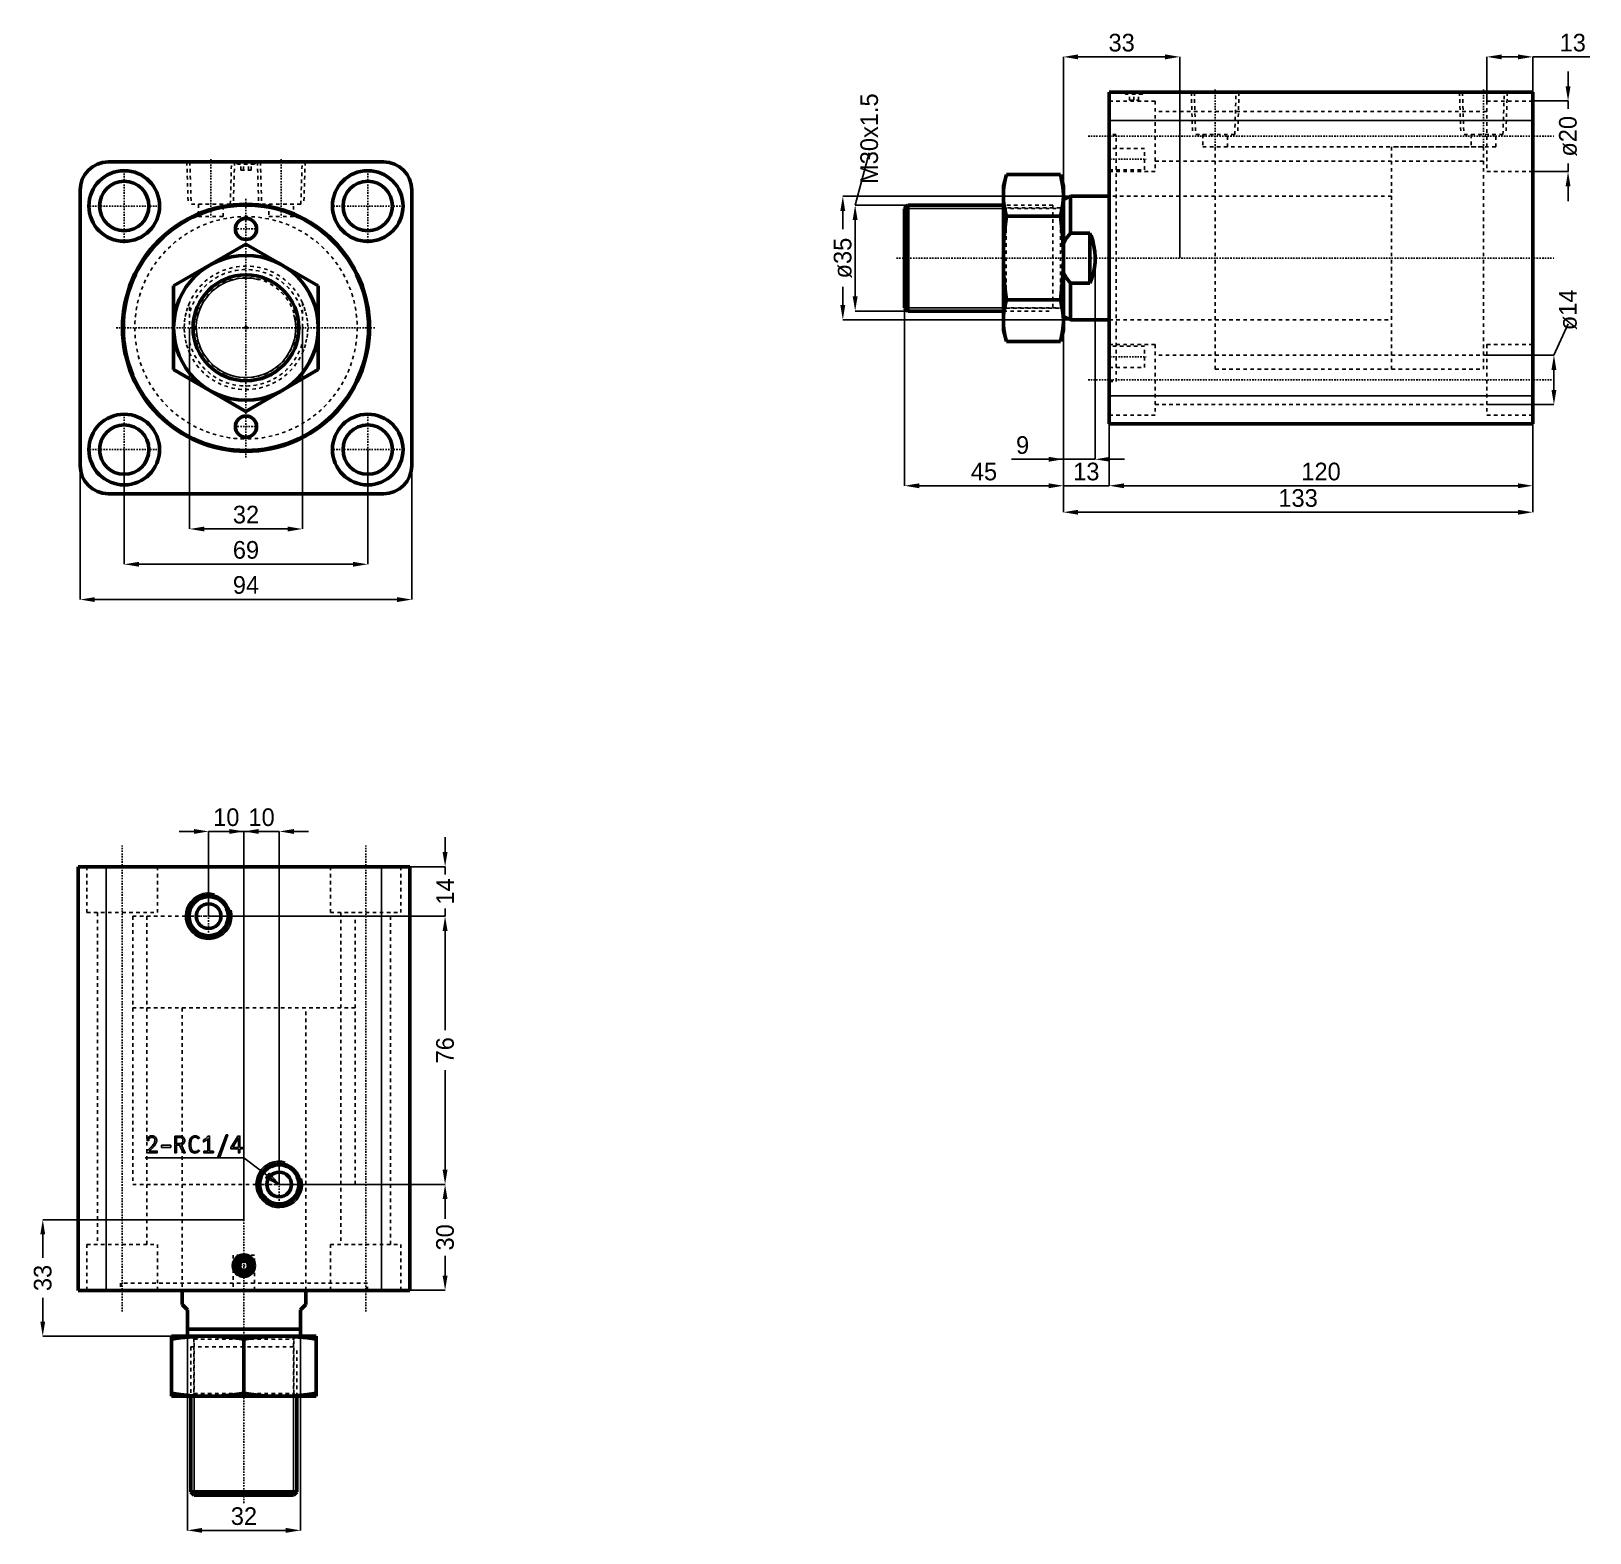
# Model space of a CAD drawing. Header units: millimetres. Extents: x -61 to 381, y -341 to 84.
import ezdxf

# ---------------------------------------------------------------- set-up
doc = ezdxf.new("R2010")
doc.units = ezdxf.units.MM
doc.linetypes.add('Center', pattern=[1.5, 0.45, -0.5, 0.05, -0.5])
doc.linetypes.add('Dashed', pattern=[2, 1, -1])
for name, color, linetype, lineweight in [('2d ConnectionPoints', 7, 'Continuous', 50), ('AM_0', 7, 'Continuous', 50), ('AM_4', 3, 'Continuous', 25), ('AM_5', 3, 'Continuous', 25), ('AM_7', 7, 'Center', 25), ('AM_9', 6, 'Dashed', 25)]:
    doc.layers.add(name, color=color, linetype=linetype, lineweight=lineweight)
doc.dimstyles.new('ISO-25', dxfattribs={"dimtxt": 2.5, "dimasz": 2.5, "dimexe": 1.25, "dimexo": 0.625, "dimtad": 1, "dimtxsty": 'Standard', "dimcen": 2.5, "dimadec": 0, "dimazin": 0, "dimtfac": 1, "dimtmove": 0, "dimatfit": 3, "dimfxl": 1, "dimarcsym": 0})

# ---------------------------------------------------------------- blocks, each defined once
blk = doc.blocks.new('1_CXHC_NUTM30X1_5_0_in_CXHC_A_EX_SD_63_50ST_0__CN_0')
at = {"layer": 'AM_0'}
for p, q in [((-20.5, 11.84), (0, 23.67)), ((0, 23.67), (20.5, 11.84)), ((-20.5, -11.84), (-20.5, 11.84)), ((20.5, 11.84), (20.5, -11.84)), ((0, -23.67), (-20.5, -11.84)), ((20.5, -11.84), (0, -23.67))]:
    blk.add_line(p, q, dxfattribs=at)
blk.add_circle((0, 0), 20.5, dxfattribs=at)
at = {"layer": 'AM_9'}
blk.add_circle((0, 0), 14.19, dxfattribs=at)
blk = doc.blocks.new('2_RODcxhc_a_sd_63_50_EX_0_in_CXHC_A_EX_SD_63_50ST_0__CN_0')
at = {"layer": 'AM_0'}
blk.add_circle((0, 0), 15, dxfattribs=at)
at = {"layer": 'AM_5'}
blk.add_arc((0, 0), 14.08, 75, 15, dxfattribs=at)
at = {"layer": 'AM_9'}
for p, q in [((-16, -7.09), (-16, 7.09)), ((16, 7.09), (16, -7.09))]:
    blk.add_line(p, q, dxfattribs=at)
for points in [[(-16, 7.09), (-16.56, 5.67), (-16.99, 4.2), (-17.29, 2.71), (-17.46, 1.19), (-17.5, -0.34), (-17.4, -1.86), (-17.17, -3.37), (-16.81, -4.85), (-16.33, -6.3), (-16, -7.09)], [(16, -7.09), (16.56, -5.67), (16.99, -4.2), (17.29, -2.71), (17.46, -1.19), (17.5, 0.34), (17.4, 1.86), (17.17, 3.37), (16.81, 4.85), (16.33, 6.3), (16, 7.09)]]:
    blk.add_lwpolyline(points, dxfattribs=at)
for radius, start, end in [(17.5, 23.8955, 156.1045), (16.5, 14.1411, 165.8589), (16.5, 194.1411, 345.8589), (17.5, 203.8955, 336.1045)]:
    blk.add_arc((0, 0), radius, start, end, dxfattribs=at)
blk = doc.blocks.new('3_bodycxhc_a_sd_63_50_0_in_CXHC_A_EX_SD_63_50ST_0__CN_0')
at = {"layer": 'AM_0'}
for p, q in [((39, 47), (-39, 47)), ((-47, 39), (-47, -39)), ((47, -39), (47, 39)), ((-39, -47), (39, -47))]:
    blk.add_line(p, q, dxfattribs=at)
for centre, radius in [((-34.5, 34.5), 10), ((34.5, 34.5), 10), ((-34.5, 34.5), 7), ((34.5, 34.5), 7), ((0, 0), 35), ((0, 0), 34.75), ((0, 28), 3), ((-34.5, -34.5), 10), ((0, -28), 3), ((34.5, -34.5), 10), ((-34.5, -34.5), 7), ((34.5, -34.5), 7)]:
    blk.add_circle(centre, radius, dxfattribs=at)
for centre, start, end in [((-39, 39), 90, 180), ((39, 39), 0, 90), ((-39, -39), 180, 270), ((39, -39), 270, 360)]:
    blk.add_arc(centre, 8, start, end, dxfattribs=at)
at = {"layer": 'AM_5', "linetype": 'Dashed'}
for p, q in [((-16.77, 47), (-16.39, 35)), ((-3.23, 47), (-3.61, 35)), ((3.23, 47), (3.61, 35)), ((16.77, 47), (16.39, 35))]:
    blk.add_line(p, q, dxfattribs=at)
at = {"layer": 'AM_7'}
for p, q in [((-34.5, 24), (-34.5, 45)), ((-10, 47.77), (-10, 30.73)), ((0, 47.03), (0, 46.37)), ((10, 47.77), (10, 30.73)), ((34.5, 24), (34.5, 45)), ((0, -36.75), (0, 36.75)), ((-45, 34.5), (-24, 34.5)), ((24, 34.5), (45, 34.5)), ((-3.15, 28), (3.15, 28)), ((-36.75, 0), (36.75, 0)), ((-34.5, -45), (-34.5, -24)), ((34.5, -45), (34.5, -24)), ((-3.15, -28), (3.15, -28)), ((-45, -34.5), (-24, -34.5)), ((24, -34.5), (45, -34.5))]:
    blk.add_line(p, q, dxfattribs=at)
at = {"layer": 'AM_9'}
for p, q in [((-15.91, 47), (-15.54, 35)), ((-4.46, 35), (-4.09, 47)), ((-3, 47), (-2.4, 46.4)), ((-2.1, 46.7), (-2.4, 46.4)), ((2.4, 46.4), (-2.4, 46.4)), ((2.1, 46.7), (-2.1, 46.7)), ((-1.44, 44.7), (-1.44, 46.7)), ((-1.44, 44.7), (1.44, 44.7)), ((-0.72, 44.7), (-0.72, 46.7)), ((0.72, 44.7), (0.72, 46.7)), ((1.44, 44.7), (1.44, 46.7)), ((2.4, 46.4), (2.1, 46.7)), ((2.4, 46.4), (3, 47)), ((4.09, 47), (4.46, 35)), ((15.54, 35), (15.91, 47)), ((-4.46, 35), (-15.54, 35)), ((-13.5, 35), (-13.5, 31.5)), ((-6.5, 31.5), (-13.5, 31.5)), ((-6.5, 31.5), (-6.5, 35)), ((15.54, 35), (4.46, 35)), ((6.5, 35), (6.5, 31.5)), ((13.5, 31.5), (6.5, 31.5)), ((13.5, 31.5), (13.5, 35))]:
    blk.add_line(p, q, dxfattribs=at)
blk.add_circle((0, 0), 31.5, dxfattribs=at)
blk = doc.blocks.new('*D4')
at = {"layer": 'AM_5', "color": 0, "lineweight": -2}
for p, q in [((-34.5, -34.5), (-34.5, -67)), ((34.5, -34.5), (34.5, -67)), ((-30.33, -67), (30.33, -67))]:
    blk.add_line(p, q, dxfattribs=at)
at = {"layer": 'AM_5', "color": 0}
for points in [[(-30.33, -66.31), (-30.33, -67.69), (-34.5, -67)], [(30.33, -67.69), (30.33, -66.31), (34.5, -67)]]:
    blk.add_solid(points, dxfattribs=at)
at = {"layer": 'Defpoints', "color": 0}
for p in [(-34.5, -34.5), (34.5, -34.5), (34.5, -67)]:
    blk.add_point(p, dxfattribs=at)
at = {"layer": 'AM_5', "color": 0, "insert": (0, -62.95), "char_height": 5, "attachment_point": 5}
blk.add_mtext('69', dxfattribs=at)
blk = doc.blocks.new('*D5')
at = {"layer": 'AM_5', "color": 0, "lineweight": -2}
for p, q in [((-47, -39), (-47, -77)), ((47, -39), (47, -77)), ((-42.83, -77), (42.83, -77))]:
    blk.add_line(p, q, dxfattribs=at)
at = {"layer": 'AM_5', "color": 0}
for points in [[(-42.83, -76.31), (-42.83, -77.69), (-47, -77)], [(42.83, -77.69), (42.83, -76.31), (47, -77)]]:
    blk.add_solid(points, dxfattribs=at)
at = {"layer": 'Defpoints', "color": 0}
for p in [(-47, -39), (47, -39), (47, -77)]:
    blk.add_point(p, dxfattribs=at)
at = {"layer": 'AM_5', "color": 0, "insert": (0, -72.89), "char_height": 5, "attachment_point": 5}
blk.add_mtext('94', dxfattribs=at)
blk = doc.blocks.new('*D6')
at = {"layer": 'AM_5', "color": 0, "lineweight": -2}
for p, q in [((-16, 0), (-16, -57)), ((16, 0), (16, -57)), ((-11.83, -57), (11.83, -57))]:
    blk.add_line(p, q, dxfattribs=at)
at = {"layer": 'AM_5', "color": 0}
for points in [[(-11.83, -56.31), (-11.83, -57.69), (-16, -57)], [(11.83, -57.69), (11.83, -56.31), (16, -57)]]:
    blk.add_solid(points, dxfattribs=at)
at = {"layer": 'Defpoints', "color": 0}
for p in [(-16, 0), (16, 0), (16, -57)]:
    blk.add_point(p, dxfattribs=at)
at = {"layer": 'AM_5', "color": 0, "insert": (0, -52.95), "char_height": 5, "attachment_point": 5}
blk.add_mtext('32', dxfattribs=at)
blk = doc.blocks.new('1_CXHC_NUTM30X1_5_0_in_CXHC_A_EX_SD_63_50ST_0__CN_2')
at = {"layer": 'AM_0'}
for p, q in [((-29.15, 23.67), (-30, 20.5)), ((-29.15, 23.67), (-13.85, 23.67)), ((-13, 20.5), (-13.85, 23.67)), ((-30, 20.5), (-30, -20.5)), ((-13, 20.5), (-13, -20.5)), ((-29.15, 11.84), (-13.85, 11.84)), ((-29.15, -11.84), (-13.85, -11.84)), ((-30, -20.5), (-29.15, -23.67)), ((-13.85, -23.67), (-13, -20.5)), ((-29.15, -23.67), (-13.85, -23.67))]:
    blk.add_line(p, q, dxfattribs=at)
for points in [[(-29.15, 23.67), (-29.51, 22.2), (-29.77, 20.73), (-29.94, 19.24), (-30, 17.75)], [(-13, 17.75), (-13.06, 19.23), (-13.22, 20.71), (-13.49, 22.19), (-13.85, 23.67)], [(-30, 17.75), (-29.94, 16.27), (-29.78, 14.79), (-29.51, 13.31), (-29.15, 11.84)], [(-13.85, 11.84), (-13.49, 13.31), (-13.23, 14.78), (-13.06, 16.27), (-13, 17.75)], [(-29.15, 11.84), (-29.51, 8.89), (-29.77, 5.94), (-29.94, 2.97), (-30, 0)], [(-13, 0), (-13.06, 3.05), (-13.24, 6.09), (-13.5, 8.97), (-13.85, 11.84)], [(-30, 0), (-29.94, -3.05), (-29.76, -6.09), (-29.5, -8.97), (-29.15, -11.84)], [(-13.85, -11.84), (-13.49, -8.89), (-13.23, -5.94), (-13.06, -2.97), (-13, 0)], [(-29.15, -11.84), (-29.51, -13.31), (-29.77, -14.78), (-29.94, -16.27), (-30, -17.75)], [(-13, -17.75), (-13.06, -16.27), (-13.22, -14.79), (-13.49, -13.31), (-13.85, -11.84)], [(-30, -17.75), (-29.94, -19.23), (-29.78, -20.71), (-29.51, -22.19), (-29.15, -23.67)], [(-13.85, -23.67), (-13.49, -22.2), (-13.23, -20.73), (-13.06, -19.24), (-13, -17.75)]]:
    blk.add_lwpolyline(points, dxfattribs=at)
at = {"layer": 'AM_9'}
for p, q in [((-29.19, 14.19), (-30, 15)), ((-13.81, 14.19), (-29.19, 14.19)), ((-29.19, 14.19), (-29.19, -14.19)), ((-13, 15), (-13.81, 14.19)), ((-13.81, 14.19), (-13.81, -14.19)), ((-30, -15), (-29.19, -14.19)), ((-29.19, -14.19), (-13.81, -14.19)), ((-13.81, -14.19), (-13, -15))]:
    blk.add_line(p, q, dxfattribs=at)
blk = doc.blocks.new('2_RODcxhc_a_sd_63_50_EX_0_in_CXHC_A_EX_SD_63_50ST_0__CN_2')
at = {"layer": 'AM_0'}
for p, q in [((-57.08, 15), (-58, 14.08)), ((-58, 14.08), (-58, -14.08)), ((-30, 15), (-57.08, 15)), ((-57.08, 15), (-57.08, -15)), ((-11, 17.5), (-13, 16.5)), ((0, 17.5), (-11, 17.5)), ((-11, 17.5), (-11, 7.09)), ((-5.5, 7.09), (-11, 7.09)), ((-5.5, 7.09), (-5.5, -7.09)), ((-11, -7.09), (-5.5, -7.09)), ((-11, -7.09), (-11, -17.5)), ((-58, -14.08), (-57.08, -15)), ((-57.08, -15), (-30, -15)), ((-13, -16.5), (-11, -17.5)), ((-11, -17.5), (0, -17.5))]:
    blk.add_line(p, q, dxfattribs=at)
for points in [[(-11, 7.09), (-12.08, 5.62), (-13, 4.03)], [(-5.5, -7.09), (-4.94, -5.67), (-4.51, -4.2), (-4.21, -2.71), (-4.04, -1.19), (-4, 0.34), (-4.1, 1.86), (-4.33, 3.37), (-4.69, 4.85), (-5.17, 6.3), (-5.5, 7.09)], [(-13, -4.03), (-12.53, -4.91), (-11.99, -5.75), (-11, -7.09)]]:
    blk.add_lwpolyline(points, dxfattribs=at)
at = {"layer": 'AM_5'}
for p, q in [((-58, 14.08), (-30, 14.08)), ((-58, -14.08), (-30, -14.08))]:
    blk.add_line(p, q, dxfattribs=at)
at = {"layer": 'AM_5', "linetype": 'Dashed'}
for p, q in [((-30, 14.08), (-16, 14.08)), ((-30, -14.08), (-16, -14.08))]:
    blk.add_line(p, q, dxfattribs=at)
at = {"layer": 'AM_7'}
blk.add_line((-60.25, 0), (126, 0), dxfattribs=at)
at = {"layer": 'AM_9'}
for p, q in [((106, 31.5), (80, 31.5)), ((80, 31.5), (80, -31.5)), ((106, 31.5), (106, -31.5)), ((-16, 15), (-30, 15)), ((-16, 15), (-16, -15)), ((-13, 14.08), (-16, 14.08)), ((80, 17.5), (0, 17.5)), ((-30, -15), (-16, -15)), ((-16, -14.08), (-13, -14.08)), ((0, -17.5), (80, -17.5)), ((80, -31.5), (106, -31.5))]:
    blk.add_line(p, q, dxfattribs=at)
blk = doc.blocks.new('3_bodycxhc_a_sd_63_50_0_in_CXHC_A_EX_SD_63_50ST_0__CN_2')
at = {"layer": 'AM_0'}
for p, q in [((120, 47), (0, 47)), ((0, -47), (0, 47)), ((120, -47), (120, 47)), ((120, -47), (0, -47))]:
    blk.add_line(p, q, dxfattribs=at)
at = {"layer": 'AM_4'}
for p, q in [((120, 39), (0, 39)), ((120, -39), (0, -39))]:
    blk.add_line(p, q, dxfattribs=at)
at = {"layer": 'AM_5', "linetype": 'Dashed'}
for p, q in [((23.23, 47), (23.61, 35)), ((36.77, 47), (36.39, 35)), ((99.23, 47), (99.61, 35)), ((112.77, 47), (112.39, 35))]:
    blk.add_line(p, q, dxfattribs=at)
at = {"layer": 'AM_7'}
for p, q in [((7, 47.03), (7, 46.37)), ((30, 47.77), (30, 30.73)), ((106, 47.77), (106, 30.73)), ((-6, 34.5), (126, 34.5)), ((-0.5, 28), (10.5, 28)), ((-0.5, -28), (10.5, -28)), ((-6, -34.5), (126, -34.5))]:
    blk.add_line(p, q, dxfattribs=at)
at = {"layer": 'AM_9'}
for p, q in [((13, 44.5), (0, 44.5)), ((4, 47), (4.6, 46.4)), ((4.9, 46.7), (4.6, 46.4)), ((9.4, 46.4), (4.6, 46.4)), ((9.1, 46.7), (4.9, 46.7)), ((5.75, 44.7), (5.75, 46.7)), ((5.75, 44.7), (8.25, 44.7)), ((7, 44.7), (7, 46.7)), ((8.25, 44.7), (8.25, 46.7)), ((9.4, 46.4), (9.1, 46.7)), ((9.4, 46.4), (10, 47)), ((13, 44.5), (13, 24.5)), ((24.09, 47), (24.46, 35)), ((35.54, 35), (35.91, 47)), ((100.09, 47), (100.46, 35)), ((120, 44.5), (107, 44.5)), ((107, 44.5), (107, 24.5)), ((111.54, 35), (111.91, 47)), ((107, 41.5), (13, 41.5)), ((2, 35), (0, 35)), ((2, 34.75), (0, 34.75)), ((10, 31), (0, 31)), ((2, -35), (2, 35)), ((10, 25), (10, 31)), ((35.54, 35), (24.46, 35)), ((26.5, 35), (26.5, 31.5)), ((109.5, 31.5), (26.5, 31.5)), ((30, 31.5), (30, -31.5)), ((33.5, 31.5), (33.5, 35)), ((111.54, 35), (100.46, 35)), ((102.5, 35), (102.5, 31.5)), ((106, 31.5), (106, -31.5)), ((109.5, 31.5), (109.5, 35)), ((13, 27.5), (107, 27.5)), ((0, 25), (10, 25)), ((0, 24.5), (13, 24.5)), ((107, 24.5), (120, 24.5)), ((30, 17.5), (0, 17.5)), ((0, -17.5), (30, -17.5)), ((13, -24.5), (0, -24.5)), ((10, -25), (0, -25)), ((10, -31), (10, -25)), ((13, -24.5), (13, -44.5)), ((120, -24.5), (107, -24.5)), ((107, -24.5), (107, -44.5)), ((107, -27.5), (13, -27.5)), ((0, -31), (10, -31)), ((0, -34.75), (2, -34.75)), ((0, -35), (2, -35)), ((30, -31.5), (106, -31.5)), ((13, -41.5), (107, -41.5)), ((0, -44.5), (13, -44.5)), ((107, -44.5), (120, -44.5))]:
    blk.add_line(p, q, dxfattribs=at)
blk = doc.blocks.new('*D22')
at = {"layer": 'AM_5', "color": 0, "lineweight": -2}
for p, q in [((233.61, 37.25), (169.11, 37.25)), ((169.11, 33.08), (169.11, 27.91)), ((169.11, 6.41), (169.11, 11.58)), ((233.61, 2.25), (169.11, 2.25))]:
    blk.add_line(p, q, dxfattribs=at)
at = {"layer": 'AM_5', "color": 0}
for points in [[(169.8, 33.08), (168.41, 33.08), (169.11, 37.25)], [(168.41, 6.41), (169.8, 6.41), (169.11, 2.25)]]:
    blk.add_solid(points, dxfattribs=at)
at = {"layer": 'Defpoints', "color": 0}
for p in [(233.61, 37.25), (169.11, 2.25), (233.61, 2.25)]:
    blk.add_point(p, dxfattribs=at)
at = {"layer": 'AM_5', "color": 0, "insert": (169.11, 19.75), "char_height": 5, "attachment_point": 5, "rotation": 90}
blk.add_mtext('ø35', dxfattribs=at)
blk = doc.blocks.new('*D23')
at = {"layer": 'AM_5', "color": 0, "lineweight": -2}
for p, q in [((231.61, 19.75), (231.61, -37.25)), ((240.61, 19.75), (240.61, -37.25)), ((231.61, -37.25), (216.89, -37.25)), ((231.61, -37.25), (240.61, -37.25)), ((244.78, -37.25), (248.94, -37.25))]:
    blk.add_line(p, q, dxfattribs=at)
at = {"layer": 'AM_5', "color": 0}
for points in [[(227.44, -37.95), (227.44, -36.56), (231.61, -37.25)], [(244.78, -36.56), (244.78, -37.95), (240.61, -37.25)]]:
    blk.add_solid(points, dxfattribs=at)
at = {"layer": 'Defpoints', "color": 0}
for p in [(231.61, 19.75), (240.61, 19.75), (240.61, -37.25)]:
    blk.add_point(p, dxfattribs=at)
at = {"layer": 'AM_5', "color": 0, "insert": (220.05, -33.25), "char_height": 5, "attachment_point": 5}
blk.add_mtext('9', dxfattribs=at)
blk = doc.blocks.new('*D24')
at = {"layer": 'AM_5', "color": 0, "lineweight": -2}
for p, q in [((231.61, 19.75), (231.61, -44.75)), ((244.61, -19.25), (244.61, -44.75)), ((231.61, -44.75), (244.61, -44.75))]:
    blk.add_line(p, q, dxfattribs=at)
at = {"layer": 'Defpoints', "color": 0}
for p in [(231.61, 19.75), (244.61, -19.25), (244.61, -44.75)]:
    blk.add_point(p, dxfattribs=at)
at = {"layer": 'AM_5', "color": 0, "insert": (238.11, -40.75), "char_height": 5, "attachment_point": 5}
blk.add_mtext('13', dxfattribs=at)
blk = doc.blocks.new('*D25')
at = {"layer": 'AM_5', "color": 0, "lineweight": -2}
for p, q in [((186.61, 19.75), (186.61, -44.75)), ((231.61, 19.75), (231.61, -44.75)), ((227.44, -44.75), (190.78, -44.75))]:
    blk.add_line(p, q, dxfattribs=at)
at = {"layer": 'AM_5', "color": 0}
for points in [[(190.78, -44.06), (190.78, -45.45), (186.61, -44.75)], [(227.44, -45.45), (227.44, -44.06), (231.61, -44.75)]]:
    blk.add_solid(points, dxfattribs=at)
at = {"layer": 'Defpoints', "color": 0}
for p in [(186.61, 19.75), (231.61, 19.75), (186.61, -44.75)]:
    blk.add_point(p, dxfattribs=at)
at = {"layer": 'AM_5', "color": 0, "insert": (209.11, -40.75), "char_height": 5, "attachment_point": 5}
blk.add_mtext('45', dxfattribs=at)
blk = doc.blocks.new('*D26')
at = {"layer": 'AM_5', "color": 0, "lineweight": -2}
for p, q in [((244.61, -19.25), (244.61, -44.75)), ((364.61, -27.25), (364.61, -44.75)), ((360.44, -44.75), (248.78, -44.75))]:
    blk.add_line(p, q, dxfattribs=at)
at = {"layer": 'AM_5', "color": 0}
for points in [[(248.78, -44.06), (248.78, -45.45), (244.61, -44.75)], [(360.44, -45.45), (360.44, -44.06), (364.61, -44.75)]]:
    blk.add_solid(points, dxfattribs=at)
at = {"layer": 'Defpoints', "color": 0}
for p in [(244.61, -19.25), (364.61, -27.25), (244.61, -44.75)]:
    blk.add_point(p, dxfattribs=at)
at = {"layer": 'AM_5', "color": 0, "insert": (304.61, -40.75), "char_height": 5, "attachment_point": 5}
blk.add_mtext('120', dxfattribs=at)
blk = doc.blocks.new('*D27')
at = {"layer": 'AM_5', "color": 0, "lineweight": -2}
for p, q in [((231.61, 19.75), (231.61, -52.25)), ((364.61, -27.25), (364.61, -52.25)), ((360.44, -52.25), (235.78, -52.25))]:
    blk.add_line(p, q, dxfattribs=at)
at = {"layer": 'AM_5', "color": 0}
for points in [[(235.78, -51.56), (235.78, -52.95), (231.61, -52.25)], [(360.44, -52.95), (360.44, -51.56), (364.61, -52.25)]]:
    blk.add_solid(points, dxfattribs=at)
at = {"layer": 'Defpoints', "color": 0}
for p in [(231.61, 19.75), (364.61, -27.25), (231.61, -52.25)]:
    blk.add_point(p, dxfattribs=at)
at = {"layer": 'AM_5', "color": 0, "insert": (298.11, -48.25), "char_height": 5, "attachment_point": 5}
blk.add_mtext('133', dxfattribs=at)
blk = doc.blocks.new('*D28')
at = {"layer": 'AM_5', "color": 0, "lineweight": -2}
for p, q in [((370.61, -7.75), (374.61, 1.08)), ((351.61, -7.75), (370.61, -7.75)), ((370.61, -11.92), (370.61, -17.59)), ((351.61, -21.75), (370.61, -21.75))]:
    blk.add_line(p, q, dxfattribs=at)
at = {"layer": 'AM_5', "color": 0}
for points in [[(371.3, -11.92), (369.91, -11.92), (370.61, -7.75)], [(369.91, -17.59), (371.3, -17.59), (370.61, -21.75)]]:
    blk.add_solid(points, dxfattribs=at)
at = {"layer": 'Defpoints', "color": 0}
for p in [(351.61, -7.75), (351.61, -21.75), (370.61, -21.75)]:
    blk.add_point(p, dxfattribs=at)
at = {"layer": 'AM_5', "color": 0, "insert": (374.61, 5.08), "char_height": 5, "attachment_point": 5, "rotation": 90}
blk.add_mtext('ø14', dxfattribs=at)
blk = doc.blocks.new('*D29')
at = {"layer": 'AM_5', "color": 0, "lineweight": -2}
for p, q in [((374.61, 68.41), (374.61, 72.58)), ((364.61, 64.25), (374.61, 64.25)), ((374.61, 64.25), (374.61, 62)), ((364.61, 44.25), (374.61, 44.25)), ((374.61, 44.25), (374.61, 46.5)), ((374.61, 40.08), (374.61, 35.91))]:
    blk.add_line(p, q, dxfattribs=at)
at = {"layer": 'AM_5', "color": 0}
for points in [[(373.91, 68.41), (375.3, 68.41), (374.61, 64.25)], [(375.3, 40.08), (373.91, 40.08), (374.61, 44.25)]]:
    blk.add_solid(points, dxfattribs=at)
at = {"layer": 'Defpoints', "color": 0}
for p in [(364.61, 64.25), (374.61, 64.25), (364.61, 44.25)]:
    blk.add_point(p, dxfattribs=at)
at = {"layer": 'AM_5', "color": 0, "insert": (374.61, 54.25), "char_height": 5, "attachment_point": 5, "rotation": 90}
blk.add_mtext('ø20', dxfattribs=at)
blk = doc.blocks.new('*D30')
at = {"layer": 'AM_5', "color": 0, "lineweight": -2}
for p, q in [((351.61, 64.25), (351.61, 76.75)), ((355.78, 76.75), (360.44, 76.75)), ((364.61, 64.25), (364.61, 76.75)), ((364.61, 76.75), (380.78, 76.75))]:
    blk.add_line(p, q, dxfattribs=at)
at = {"layer": 'AM_5', "color": 0}
for points in [[(355.78, 77.44), (355.78, 76.05), (351.61, 76.75)], [(360.44, 76.05), (360.44, 77.44), (364.61, 76.75)]]:
    blk.add_solid(points, dxfattribs=at)
at = {"layer": 'Defpoints', "color": 0}
for p in [(364.61, 76.75), (351.61, 64.25), (364.61, 64.25)]:
    blk.add_point(p, dxfattribs=at)
at = {"layer": 'AM_5', "color": 0, "insert": (375.94, 80.75), "char_height": 5, "attachment_point": 5}
blk.add_mtext('13', dxfattribs=at)
blk = doc.blocks.new('*D31')
at = {"layer": 'AM_5', "color": 0, "lineweight": -2}
for p, q in [((172.61, 34.75), (176.61, 49.58)), ((187.61, 34.75), (172.61, 34.75)), ((172.61, 8.91), (172.61, 30.58)), ((187.61, 4.75), (172.61, 4.75))]:
    blk.add_line(p, q, dxfattribs=at)
at = {"layer": 'AM_5', "color": 0}
for points in [[(173.3, 30.58), (171.91, 30.58), (172.61, 34.75)], [(171.91, 8.91), (173.3, 8.91), (172.61, 4.75)]]:
    blk.add_solid(points, dxfattribs=at)
at = {"layer": 'Defpoints', "color": 0}
for p in [(172.61, 34.75), (187.61, 34.75), (187.61, 4.75)]:
    blk.add_point(p, dxfattribs=at)
at = {"layer": 'AM_5', "color": 0, "insert": (176.61, 53.58), "char_height": 5, "attachment_point": 5, "rotation": 90}
blk.add_mtext('M30x1.5', dxfattribs=at)
blk = doc.blocks.new('*D32')
at = {"layer": 'AM_5', "color": 0, "lineweight": -2}
for p, q in [((231.61, 19.75), (231.61, 76.75)), ((235.78, 76.75), (260.44, 76.75)), ((264.61, 19.75), (264.61, 76.75))]:
    blk.add_line(p, q, dxfattribs=at)
at = {"layer": 'AM_5', "color": 0}
for points in [[(235.78, 77.44), (235.78, 76.05), (231.61, 76.75)], [(260.44, 76.05), (260.44, 77.44), (264.61, 76.75)]]:
    blk.add_solid(points, dxfattribs=at)
at = {"layer": 'Defpoints', "color": 0}
for p in [(264.61, 76.75), (231.61, 19.75), (264.61, 19.75)]:
    blk.add_point(p, dxfattribs=at)
at = {"layer": 'AM_5', "color": 0, "insert": (248.11, 80.75), "char_height": 5, "attachment_point": 5}
blk.add_mtext('33', dxfattribs=at)
blk = doc.blocks.new('1_CXHC_NUTM30X1_5_0_in_CXHC_A_EX_SD_63_50ST_0__CN_4')
at = {"layer": 'AM_0'}
for p, q in [((-20.5, -13), (20.5, -13)), ((-20.5, -30), (-20.5, -13)), ((20.5, -13), (20.5, -30)), ((0, -29.15), (0, -13.85)), ((-20.5, -30), (20.5, -30))]:
    blk.add_line(p, q, dxfattribs=at)
for points in [[(-10.25, -13), (-12.81, -13.06), (-15.38, -13.22), (-17.94, -13.49), (-20.5, -13.85)], [(0, -13.85), (-2.55, -13.49), (-5.1, -13.23), (-7.67, -13.06), (-10.25, -13)], [(10.25, -13), (7.69, -13.06), (5.12, -13.22), (2.56, -13.49), (0, -13.85)], [(20.5, -13.85), (17.95, -13.49), (15.4, -13.23), (12.83, -13.06), (10.25, -13)], [(-20.5, -29.15), (-17.95, -29.51), (-15.4, -29.77), (-12.83, -29.94), (-10.25, -30)], [(-10.25, -30), (-7.69, -29.94), (-5.12, -29.78), (-2.56, -29.51), (0, -29.15)], [(0, -29.15), (2.55, -29.51), (5.1, -29.77), (7.67, -29.94), (10.25, -30)], [(10.25, -30), (12.81, -29.94), (15.38, -29.78), (17.94, -29.51), (20.5, -29.15)]]:
    blk.add_lwpolyline(points, dxfattribs=at)
at = {"layer": 'AM_9'}
for p, q in [((-15, -13), (-14.19, -13.81)), ((14.19, -13.81), (15, -13)), ((-14.19, -13.81), (-14.19, -29.19)), ((-14.19, -13.81), (14.19, -13.81)), ((14.19, -29.19), (14.19, -13.81)), ((-14.19, -29.19), (-15, -30)), ((-14.19, -29.19), (14.19, -29.19)), ((15, -30), (14.19, -29.19))]:
    blk.add_line(p, q, dxfattribs=at)
blk = doc.blocks.new('2_RODcxhc_a_sd_63_50_EX_0_in_CXHC_A_EX_SD_63_50ST_0__CN_4')
at = {"layer": 'AM_0'}
for p, q in [((-17.5, 0), (-17.5, -4)), ((17.5, -4), (17.5, 0)), ((-16, -5.5), (-17.5, -4)), ((17.5, -4), (16, -5.5)), ((-16, -13), (-16, -5.5)), ((16, -5.5), (16, -13)), ((-16, -11), (16, -11)), ((-15, -30), (-15, -57.08)), ((15, -57.08), (15, -30)), ((-15, -57.08), (15, -57.08)), ((-15, -57.08), (-14.08, -58)), ((14.08, -58), (15, -57.08)), ((-14.08, -58), (14.08, -58))]:
    blk.add_line(p, q, dxfattribs=at)
at = {"layer": 'AM_5', "linetype": 'Dashed'}
for p, q in [((-15, -16), (15, -16)), ((-14.08, -30), (-14.08, -16)), ((14.08, -30), (14.08, -16))]:
    blk.add_line(p, q, dxfattribs=at)
at = {"layer": 'AM_5'}
for p, q in [((-14.08, -58), (-14.08, -30)), ((14.08, -58), (14.08, -30))]:
    blk.add_line(p, q, dxfattribs=at)
at = {"layer": 'AM_7'}
blk.add_line((0, -60.25), (0, 126), dxfattribs=at)
at = {"layer": 'AM_9'}
for p, q in [((-31.5, 106), (31.5, 106)), ((-31.5, 106), (-31.5, 80)), ((31.5, 80), (31.5, 106)), ((-31.5, 80), (31.5, 80)), ((-17.5, 80), (-17.5, 0)), ((17.5, 0), (17.5, 80)), ((-14.08, -13), (-14.08, -16)), ((14.08, -16), (14.08, -13)), ((-15, -16), (-15, -30)), ((15, -30), (15, -16))]:
    blk.add_line(p, q, dxfattribs=at)
blk = doc.blocks.new('3_bodycxhc_a_sd_63_50_0_in_CXHC_A_EX_SD_63_50ST_0__CN_4')
at = {"layer": 'AM_0'}
for p, q in [((47, 120), (-47, 120)), ((-47, 120), (-47, 0)), ((47, 120), (47, 0)), ((-0.72, 8.25), (-1.44, 7)), ((-1.44, 7), (-0.72, 5.75)), ((0.72, 8.25), (-0.72, 8.25)), ((-0.72, 5.75), (0.72, 5.75)), ((1.44, 7), (0.72, 8.25)), ((0.72, 5.75), (1.44, 7)), ((47, 0), (-47, 0))]:
    blk.add_line(p, q, dxfattribs=at)
for centre, radius in [((-10, 106), 5.91), ((-10, 106), 5.54), ((-10, 106), 3.5), ((10, 30), 5.91), ((10, 30), 5.54), ((10, 30), 3.5), ((0, 7), 3), ((0, 7), 2.4), ((0, 7), 2.1)]:
    blk.add_circle(centre, radius, dxfattribs=at)
at = {"layer": 'AM_4'}
for p, q in [((-39, 120), (-39, 0)), ((39, 120), (39, 0))]:
    blk.add_line(p, q, dxfattribs=at)
at = {"layer": 'AM_5'}
for centre in [(-10, 106), (10, 30)]:
    blk.add_arc(centre, 6.58, 75, 15, dxfattribs=at)
at = {"layer": 'AM_7'}
for p, q in [((-34.5, -6), (-34.5, 126)), ((34.5, -6), (34.5, 126)), ((-10, 99.79), (-10, 112.21)), ((-16.21, 106), (-3.79, 106)), ((10, 23.79), (10, 36.21)), ((3.79, 30), (16.21, 30)), ((-3.15, 7), (3.15, 7))]:
    blk.add_line(p, q, dxfattribs=at)
at = {"layer": 'AM_9'}
for p, q in [((-44.5, 120), (-44.5, 107)), ((-24.5, 107), (-24.5, 120)), ((24.5, 120), (24.5, 107)), ((44.5, 107), (44.5, 120)), ((-44.5, 107), (-24.5, 107)), ((-41.5, 107), (-41.5, 13)), ((-31.5, 106), (31.5, 106)), ((-31.5, 106), (-31.5, 30)), ((-27.5, 13), (-27.5, 107)), ((24.5, 107), (44.5, 107)), ((27.5, 107), (27.5, 13)), ((31.5, 30), (31.5, 106)), ((41.5, 13), (41.5, 107)), ((-31.5, 30), (31.5, 30)), ((-17.5, 30), (-17.5, 0)), ((17.5, 0), (17.5, 30)), ((-44.5, 13), (-24.5, 13)), ((-44.5, 13), (-44.5, 0)), ((-24.5, 0), (-24.5, 13)), ((3, 10), (-3, 10)), ((-3, 10), (-3, 0)), ((3, 0), (3, 10)), ((24.5, 13), (44.5, 13)), ((24.5, 13), (24.5, 0)), ((44.5, 0), (44.5, 13)), ((35, 2), (-35, 2)), ((-35, 2), (-35, 0)), ((-34.75, 2), (-34.75, 0)), ((34.75, 0), (34.75, 2)), ((35, 0), (35, 2))]:
    blk.add_line(p, q, dxfattribs=at)
blk = doc.blocks.new('*D45')
at = {"layer": 'AM_5', "color": 0, "lineweight": -2}
for p, q in [((-16.58, -285.68), (-16.58, -340.68)), ((15.42, -285.68), (15.42, -340.68)), ((-12.42, -340.68), (11.25, -340.68))]:
    blk.add_line(p, q, dxfattribs=at)
at = {"layer": 'AM_5', "color": 0}
for points in [[(-12.42, -339.99), (-12.42, -341.38), (-16.58, -340.68)], [(11.25, -341.38), (11.25, -339.99), (15.42, -340.68)]]:
    blk.add_solid(points, dxfattribs=at)
at = {"layer": 'Defpoints', "color": 0}
for p in [(-16.58, -285.68), (15.42, -285.68), (15.42, -340.68)]:
    blk.add_point(p, dxfattribs=at)
at = {"layer": 'AM_5', "color": 0, "insert": (-0.58, -336.68), "char_height": 5, "attachment_point": 5}
blk.add_mtext('32', dxfattribs=at)
blk = doc.blocks.new('*D46')
at = {"layer": 'AM_5', "color": 0, "lineweight": -2}
for p, q in [((-0.58, -252.68), (-57.58, -252.68)), ((-57.58, -256.85), (-57.58, -263.52)), ((-57.58, -281.52), (-57.58, -274.85)), ((-16.58, -285.68), (-57.58, -285.68))]:
    blk.add_line(p, q, dxfattribs=at)
at = {"layer": 'AM_5', "color": 0}
for points in [[(-56.89, -256.85), (-58.28, -256.85), (-57.58, -252.68)], [(-58.28, -281.52), (-56.89, -281.52), (-57.58, -285.68)]]:
    blk.add_solid(points, dxfattribs=at)
at = {"layer": 'Defpoints', "color": 0}
for p in [(-57.58, -252.68), (-0.58, -252.68), (-16.58, -285.68)]:
    blk.add_point(p, dxfattribs=at)
at = {"layer": 'AM_5', "color": 0, "insert": (-57.58, -269.18), "char_height": 5, "attachment_point": 5, "rotation": 90}
blk.add_mtext('33', dxfattribs=at)
blk = doc.blocks.new('*D47')
at = {"layer": 'AM_5', "color": 0, "lineweight": -2}
for p, q in [((9.42, -242.68), (56.42, -242.68)), ((56.42, -246.85), (56.42, -252.43)), ((56.42, -268.52), (56.42, -262.93)), ((46.42, -272.68), (56.42, -272.68))]:
    blk.add_line(p, q, dxfattribs=at)
at = {"layer": 'AM_5', "color": 0}
for points in [[(57.11, -246.85), (55.72, -246.85), (56.42, -242.68)], [(55.72, -268.52), (57.11, -268.52), (56.42, -272.68)]]:
    blk.add_solid(points, dxfattribs=at)
at = {"layer": 'Defpoints', "color": 0}
for p in [(9.42, -242.68), (56.42, -242.68), (46.42, -272.68)]:
    blk.add_point(p, dxfattribs=at)
at = {"layer": 'AM_5', "color": 0, "insert": (56.42, -257.68), "char_height": 5, "attachment_point": 5, "rotation": 90}
blk.add_mtext('30', dxfattribs=at)
blk = doc.blocks.new('*D48')
at = {"layer": 'AM_5', "color": 0, "lineweight": -2}
for p, q in [((-10.58, -166.68), (56.42, -166.68)), ((56.42, -170.85), (56.42, -199.02)), ((56.42, -238.52), (56.42, -210.35)), ((9.42, -242.68), (56.42, -242.68))]:
    blk.add_line(p, q, dxfattribs=at)
at = {"layer": 'AM_5', "color": 0}
for points in [[(57.11, -170.85), (55.72, -170.85), (56.42, -166.68)], [(55.72, -238.52), (57.11, -238.52), (56.42, -242.68)]]:
    blk.add_solid(points, dxfattribs=at)
at = {"layer": 'Defpoints', "color": 0}
for p in [(-10.58, -166.68), (9.42, -242.68), (56.42, -242.68)]:
    blk.add_point(p, dxfattribs=at)
at = {"layer": 'AM_5', "color": 0, "insert": (56.42, -204.68), "char_height": 5, "attachment_point": 5, "rotation": 90}
blk.add_mtext('76', dxfattribs=at)
blk = doc.blocks.new('*D49')
at = {"layer": 'AM_5', "color": 0, "lineweight": -2}
for p, q in [((56.42, -148.52), (56.42, -144.35)), ((33.92, -152.68), (56.42, -152.68)), ((56.42, -152.68), (56.42, -154.85)), ((-10.58, -166.68), (56.42, -166.68)), ((56.42, -166.68), (56.42, -164.52)), ((56.42, -170.85), (56.42, -175.02))]:
    blk.add_line(p, q, dxfattribs=at)
at = {"layer": 'AM_5', "color": 0}
for points in [[(55.72, -148.52), (57.11, -148.52), (56.42, -152.68)], [(57.11, -170.85), (55.72, -170.85), (56.42, -166.68)]]:
    blk.add_solid(points, dxfattribs=at)
at = {"layer": 'Defpoints', "color": 0}
for p in [(33.92, -152.68), (-10.58, -166.68), (56.42, -166.68)]:
    blk.add_point(p, dxfattribs=at)
at = {"layer": 'AM_5', "color": 0, "insert": (56.42, -159.68), "char_height": 5, "attachment_point": 5, "rotation": 90}
blk.add_mtext('14', dxfattribs=at)
blk = doc.blocks.new('*D50')
at = {"layer": 'AM_5', "color": 0, "lineweight": -2}
for p, q in [((-14.75, -142.68), (-18.92, -142.68)), ((-10.58, -166.68), (-10.58, -142.68)), ((-10.58, -142.68), (-0.58, -142.68)), ((-0.58, -252.68), (-0.58, -142.68)), ((3.58, -142.68), (7.75, -142.68))]:
    blk.add_line(p, q, dxfattribs=at)
at = {"layer": 'AM_5', "color": 0}
for points in [[(-14.75, -143.38), (-14.75, -141.99), (-10.58, -142.68)], [(3.58, -141.99), (3.58, -143.38), (-0.58, -142.68)]]:
    blk.add_solid(points, dxfattribs=at)
at = {"layer": 'Defpoints', "color": 0}
for p in [(-0.58, -142.68), (-10.58, -166.68), (-0.58, -252.68)]:
    blk.add_point(p, dxfattribs=at)
at = {"layer": 'AM_5', "color": 0, "insert": (-5.58, -138.68), "char_height": 5, "attachment_point": 5}
blk.add_mtext('10', dxfattribs=at)
blk = doc.blocks.new('*D51')
at = {"layer": 'AM_5', "color": 0, "lineweight": -2}
for p, q in [((-4.75, -142.68), (-8.92, -142.68)), ((-0.58, -252.68), (-0.58, -142.68)), ((9.42, -142.68), (-0.58, -142.68)), ((9.42, -242.68), (9.42, -142.68)), ((13.58, -142.68), (17.75, -142.68))]:
    blk.add_line(p, q, dxfattribs=at)
at = {"layer": 'AM_5', "color": 0}
for points in [[(-4.75, -143.38), (-4.75, -141.99), (-0.58, -142.68)], [(13.58, -141.99), (13.58, -143.38), (9.42, -142.68)]]:
    blk.add_solid(points, dxfattribs=at)
at = {"layer": 'Defpoints', "color": 0}
for p in [(-0.58, -142.68), (9.42, -242.68), (-0.58, -252.68)]:
    blk.add_point(p, dxfattribs=at)
at = {"layer": 'AM_5', "color": 0, "insert": (4.42, -138.68), "char_height": 5, "attachment_point": 5}
blk.add_mtext('10', dxfattribs=at)
blk = doc.blocks.new('*D52')
at = {"layer": 'AM_5', "color": 0, "lineweight": -2}
for p, q in [((-16.58, -285.68), (-16.58, -340.68)), ((15.42, -285.68), (15.42, -340.68)), ((-12.42, -340.68), (11.25, -340.68))]:
    blk.add_line(p, q, dxfattribs=at)
at = {"layer": 'AM_5', "color": 0}
for points in [[(-12.42, -339.99), (-12.42, -341.38), (-16.58, -340.68)], [(11.25, -341.38), (11.25, -339.99), (15.42, -340.68)]]:
    blk.add_solid(points, dxfattribs=at)
at = {"layer": 'Defpoints', "color": 0}
for p in [(-16.58, -285.68), (15.42, -285.68), (15.42, -340.68)]:
    blk.add_point(p, dxfattribs=at)
at = {"layer": 'AM_5', "color": 0, "insert": (-0.58, -336.68), "char_height": 5, "attachment_point": 5}
blk.add_mtext('32', dxfattribs=at)

msp = doc.modelspace()

# ---------------------------------------------------------------- linework, layer by layer
at = {"layer": '2d ConnectionPoints'}
for p in [(244.609, 19.747), (244.609, 19.747), (0, 0), (0, 0), (-0.585, -272.684), (-0.585, -272.684)]:
    msp.add_point(p, dxfattribs=at)
at = {"layer": 'AM_5'}
for p, q in [((-28.585, -235.184), (-0.585, -235.184)), ((-0.585, -235.184), (9.415, -242.684))]:
    msp.add_line(p, q, dxfattribs=at)
for points in [[(-27.938, -233.073), (-27.938, -233.073), (-27.724, -232.877), (-27.419, -232.592), (-27.419, -232.592), (-27.133, -232.315), (-26.953, -232.135), (-26.953, -232.135), (-26.781, -231.955), (-26.534, -231.67), (-26.534, -231.67), (-26.301, -231.37), (-26.154, -231.162), (-26.154, -231.162), (-26.024, -230.954), (-25.883, -230.658), (-25.883, -230.658), (-25.807, -230.381), (-25.793, -230.207), (-25.793, -230.207), (-25.797, -230.109), (-25.821, -229.97), (-25.821, -229.97), (-25.864, -229.841), (-25.903, -229.761), (-25.903, -229.761), (-25.951, -229.687), (-26.035, -229.588), (-26.035, -229.588), (-26.133, -229.505), (-26.207, -229.459), (-26.207, -229.459), (-26.287, -229.42), (-26.412, -229.379), (-26.412, -229.379), (-26.547, -229.356), (-26.641, -229.352), (-26.641, -229.352), (-26.745, -229.356), (-26.893, -229.379), (-26.893, -229.379), (-27.03, -229.422), (-27.116, -229.462), (-27.116, -229.462), (-27.195, -229.51), (-27.301, -229.598), (-27.301, -229.598), (-27.39, -229.703), (-27.441, -229.782), (-27.441, -229.782), (-27.483, -229.869), (-27.528, -230.011), (-27.528, -230.011), (-27.553, -230.167), (-27.558, -230.278), (-28.045, -230.278), (-28.045, -230.278), (-28.038, -230.111), (-27.998, -229.879), (-27.998, -229.879), (-27.925, -229.669), (-27.857, -229.54), (-27.857, -229.54), (-27.776, -229.423), (-27.635, -229.269), (-27.635, -229.269), (-27.471, -229.142), (-27.348, -229.072), (-27.348, -229.072), (-27.217, -229.015), (-27.011, -228.953), (-27.011, -228.953), (-26.793, -228.919), (-26.641, -228.913), (-26.641, -228.913), (-26.499, -228.919), (-26.293, -228.95), (-26.293, -228.95), (-26.095, -229.009), (-25.968, -229.063), (-25.968, -229.063), (-25.849, -229.128), (-25.688, -229.247), (-25.688, -229.247), (-25.549, -229.391), (-25.47, -229.501), (-25.47, -229.501), (-25.402, -229.621), (-25.329, -229.817), (-25.329, -229.817), (-25.29, -230.031), (-25.283, -230.184), (-25.283, -230.184), (-25.294, -230.357), (-25.352, -230.623), (-25.352, -230.623), (-25.46, -230.897), (-25.559, -231.084), (-25.559, -231.084), (-25.673, -231.27), (-25.858, -231.539), (-25.858, -231.539), (-26.06, -231.795), (-26.204, -231.96), (-26.204, -231.96), (-26.359, -232.127), (-26.619, -232.398), (-26.619, -232.398), (-26.912, -232.694), (-27.125, -232.904), (-27.47, -233.242), (-25.143, -233.245), (-25.143, -233.684), (-28.11, -233.684), (-28.11, -233.229), (-27.938, -233.073)], [(-20.169, -228.972), (-18.797, -228.972), (-18.797, -228.972), (-18.656, -228.977), (-18.449, -229.006), (-18.449, -229.006), (-18.245, -229.059), (-18.111, -229.108), (-18.111, -229.108), (-17.983, -229.169), (-17.809, -229.282), (-17.809, -229.282), (-17.655, -229.423), (-17.564, -229.532), (-17.564, -229.532), (-17.486, -229.653), (-17.402, -229.856), (-17.402, -229.856), (-17.356, -230.085), (-17.348, -230.252), (-17.348, -230.252), (-17.358, -230.436), (-17.414, -230.686), (-17.414, -230.686), (-17.518, -230.905), (-17.614, -231.034), (-17.614, -231.034), (-17.727, -231.148), (-17.921, -231.292), (-17.921, -231.292), (-18.145, -231.404), (-18.31, -231.461), (-17.231, -233.717), (-17.757, -233.717), (-18.81, -231.539), (-18.882, -231.539), (-19.688, -231.539), (-19.688, -233.684), (-20.169, -233.684), (-20.169, -228.972)], [(-19.025, -231.117), (-19.025, -231.117), (-18.887, -231.114), (-18.696, -231.101), (-18.696, -231.101), (-18.524, -231.078), (-18.42, -231.056), (-18.42, -231.056), (-18.324, -231.027), (-18.192, -230.964), (-18.192, -230.964), (-18.077, -230.877), (-18.009, -230.806), (-18.009, -230.806), (-17.951, -230.723), (-17.888, -230.571), (-17.888, -230.571), (-17.855, -230.387), (-17.848, -230.246), (-17.848, -230.246), (-17.86, -230.066), (-17.923, -229.839), (-17.923, -229.839), (-18.039, -229.663), (-18.146, -229.574), (-18.146, -229.574), (-18.27, -229.505), (-18.48, -229.429), (-18.48, -229.429), (-18.716, -229.389), (-18.888, -229.381), (-19.688, -229.381), (-19.688, -231.117), (-19.025, -231.117)], [(-14.453, -233.795), (-14.453, -233.795), (-14.77, -233.77), (-15.183, -233.643), (-15.183, -233.643), (-15.521, -233.406), (-15.704, -233.187), (-15.704, -233.187), (-15.854, -232.921), (-16.016, -232.434), (-16.016, -232.434), (-16.103, -231.844), (-16.12, -231.393), (-16.12, -231.393), (-16.102, -230.917), (-16.008, -230.299), (-16.008, -230.299), (-15.834, -229.796), (-15.673, -229.526), (-15.673, -229.526), (-15.479, -229.305), (-15.13, -229.066), (-15.13, -229.066), (-14.712, -228.938), (-14.394, -228.913), (-14.394, -228.913), (-14.09, -228.936), (-13.689, -229.057), (-13.689, -229.057), (-13.353, -229.281), (-13.166, -229.488), (-13.478, -229.742), (-13.478, -229.742), (-13.565, -229.649), (-13.699, -229.535), (-13.699, -229.535), (-13.835, -229.448), (-13.928, -229.407), (-13.928, -229.407), (-14.02, -229.375), (-14.152, -229.341), (-14.152, -229.341), (-14.28, -229.323), (-14.362, -229.319), (-14.362, -229.319), (-14.546, -229.329), (-14.793, -229.377), (-14.793, -229.377), (-15.003, -229.467), (-15.124, -229.55), (-15.124, -229.55), (-15.23, -229.651), (-15.364, -229.833), (-15.364, -229.833), (-15.47, -230.053), (-15.524, -230.221), (-15.524, -230.221), (-15.566, -230.406), (-15.613, -230.719), (-15.613, -230.719), (-15.637, -231.072), (-15.642, -231.331), (-15.642, -231.331), (-15.631, -231.712), (-15.57, -232.213), (-15.57, -232.213), (-15.457, -232.628), (-15.353, -232.857), (-15.353, -232.857), (-15.223, -233.046), (-14.977, -233.251), (-14.977, -233.251), (-14.668, -233.361), (-14.427, -233.382), (-14.427, -233.382), (-14.174, -233.363), (-13.847, -233.262), (-13.847, -233.262), (-13.581, -233.076), (-13.439, -232.904), (-13.149, -233.164), (-13.149, -233.164), (-13.326, -233.391), (-13.67, -233.637), (-13.67, -233.637), (-14.108, -233.769), (-14.453, -233.795)], [(-11.977, -233.268), (-10.781, -233.268), (-10.781, -229.752), (-10.781, -229.752), (-10.845, -229.816), (-10.954, -229.917), (-10.954, -229.917), (-11.077, -230.023), (-11.168, -230.096), (-11.168, -230.096), (-11.262, -230.169), (-11.403, -230.272), (-11.403, -230.272), (-11.546, -230.367), (-11.642, -230.428), (-11.642, -230.428), (-11.736, -230.482), (-11.866, -230.548), (-11.866, -230.548), (-11.983, -230.595), (-12.055, -230.616), (-12.055, -230.122), (-12.055, -230.122), (-11.966, -230.08), (-11.826, -230), (-11.826, -230), (-11.678, -229.899), (-11.576, -229.821), (-11.576, -229.821), (-11.472, -229.738), (-11.322, -229.608), (-11.322, -229.608), (-11.177, -229.474), (-11.083, -229.381), (-11.083, -229.381), (-10.995, -229.29), (-10.876, -229.162), (-10.876, -229.162), (-10.774, -229.044), (-10.716, -228.972), (-10.3, -228.972), (-10.3, -233.268), (-9.214, -233.268), (-9.214, -233.684), (-11.977, -233.684), (-11.977, -233.268)], [(-5.653, -228.647), (-5.159, -228.647), (-7.441, -234.919), (-7.935, -234.919), (-5.653, -228.647)], [(-2.16, -232.644), (-4.266, -232.644), (-4.266, -232.222), (-2.349, -228.972), (-1.705, -228.972), (-1.705, -232.205), (-1.003, -232.205), (-1.003, -232.644), (-1.705, -232.644), (-1.705, -233.684), (-2.16, -233.684), (-2.16, -232.644)], [(-2.154, -232.205), (-2.154, -229.518), (-3.707, -232.205), (-2.154, -232.205)], [(-23.935, -231.591), (-21.335, -231.591), (-21.335, -232.176), (-23.935, -232.176), (-23.935, -231.591)], [(9.415, -242.684), (5.582, -240.851), (6.582, -239.517), (9.415, -242.684)]]:
    msp.add_lwpolyline(points, dxfattribs=at)

# ---------------------------------------------------------------- block references
for name, p in [('3_bodycxhc_a_sd_63_50_0_in_CXHC_A_EX_SD_63_50ST_0__CN_2', (244.609, 19.747)), ('2_RODcxhc_a_sd_63_50_EX_0_in_CXHC_A_EX_SD_63_50ST_0__CN_2', (244.609, 19.747)), ('3_bodycxhc_a_sd_63_50_0_in_CXHC_A_EX_SD_63_50ST_0__CN_0', (0, 0)), ('1_CXHC_NUTM30X1_5_0_in_CXHC_A_EX_SD_63_50ST_0__CN_2', (244.609, 19.747)), ('1_CXHC_NUTM30X1_5_0_in_CXHC_A_EX_SD_63_50ST_0__CN_0', (0, 0)), ('2_RODcxhc_a_sd_63_50_EX_0_in_CXHC_A_EX_SD_63_50ST_0__CN_0', (0, 0)), ('3_bodycxhc_a_sd_63_50_0_in_CXHC_A_EX_SD_63_50ST_0__CN_4', (-0.585, -272.684)), ('2_RODcxhc_a_sd_63_50_EX_0_in_CXHC_A_EX_SD_63_50ST_0__CN_4', (-0.585, -272.684)), ('1_CXHC_NUTM30X1_5_0_in_CXHC_A_EX_SD_63_50ST_0__CN_4', (-0.585, -272.684))]:
    msp.add_blockref(name, p)

# ---------------------------------------------------------------- dimensions: what is measured, and where the dimension line sits
for base, p1, p2, text, override, picture, middle in [((264.609, 76.747), (231.609, 19.747), (264.609, 19.747), '33', {"dimtxt": 5, "dimasz": 4.166667, "dimexe": 0, "dimexo": 0, "dimgap": 1.5}, '*D32', (248.109, 76.747)), ((364.609, 76.747), (351.609, 64.247), (364.609, 64.247), '13', {"dimtxt": 5, "dimasz": 4.166667, "dimexe": 0, "dimexo": 0, "dimgap": 1.5}, '*D30', (375.942, 76.747)), ((186.609, -44.753), (231.609, 19.747), (186.609, 19.747), '45', {"dimtxt": 5, "dimasz": 4.166667, "dimexe": 0, "dimexo": 0, "dimgap": 1.5}, '*D25', (209.109, -44.753)), ((240.609, -37.253), (231.609, 19.747), (240.609, 19.747), '9', {"dimtxt": 5, "dimasz": 4.166667, "dimexe": 0, "dimexo": 0, "dimgap": 1.5}, '*D23', (220.053, -37.253)), ((244.609, -44.753), (231.609, 19.747), (244.609, -19.253), '13', {"dimtxt": 5, "dimasz": 0, "dimexe": 0, "dimexo": 0, "dimgap": 1.5}, '*D24', (238.109, -44.753)), ((231.609, -52.253), (364.609, -27.253), (231.609, 19.747), '133', {"dimtxt": 5, "dimasz": 4.166667, "dimexe": 0, "dimexo": 0, "dimgap": 1.5}, '*D27', (298.109, -52.253)), ((16, -57), (-16, 0), (16, 0), '32', {"dimtxt": 5, "dimasz": 4.166667, "dimexe": 0, "dimexo": 0, "dimgap": 1.5}, '*D6', (0, -57)), ((244.609, -44.753), (364.609, -27.253), (244.609, -19.253), '120', {"dimtxt": 5, "dimasz": 4.166667, "dimexe": 0, "dimexo": 0, "dimgap": 1.5}, '*D26', (304.609, -44.753)), ((34.5, -67), (-34.5, -34.5), (34.5, -34.5), '69', {"dimtxt": 5, "dimasz": 4.166667, "dimexe": 0, "dimexo": 0, "dimgap": 1.5}, '*D4', (0, -67)), ((47, -77), (-47, -39), (47, -39), '94', {"dimtxt": 5, "dimasz": 4.166667, "dimexe": 0, "dimexo": 0, "dimgap": 1.5}, '*D5', (0, -77)), ((-0.585, -142.684), (-10.585, -166.684), (-0.585, -252.684), '10', {"dimtxt": 5, "dimasz": 4.166667, "dimexe": 0, "dimexo": 0, "dimgap": 1.5}, '*D50', (-5.585, -142.684)), ((-0.585, -142.684), (9.415, -242.684), (-0.585, -252.684), '10', {"dimtxt": 5, "dimasz": 4.166667, "dimexe": 0, "dimexo": 0, "dimgap": 1.5}, '*D51', (4.415, -142.684)), ((15.415, -340.684), (-16.585, -285.684), (15.415, -285.684), '32', {"dimtxt": 5, "dimasz": 4.166667, "dimexe": 0, "dimexo": 0, "dimgap": 1.5}, '*D45', (-0.585, -340.684)), ((15.415, -340.684), (-16.585, -285.684), (15.415, -285.684), '32', {"dimtxt": 5, "dimasz": 4.166667, "dimexe": 0, "dimexo": 0, "dimgap": 1.5}, '*D52', (-0.585, -340.684))]:
    dim = msp.add_linear_dim(base=base, p1=p1, p2=p2, text=text, dimstyle='ISO-25', override=override, dxfattribs=at)
    dim.commit()
    dim.dimension.update_dxf_attribs({"geometry": picture, "text_midpoint": middle, "dimtype": 160})
for base, p1, p2, text, picture, middle in [((374.609, 64.247), (364.609, 44.247), (364.609, 64.247), 'ø20', '*D29', (374.609, 54.247)), ((172.609, 34.747), (187.609, 4.747), (187.609, 34.747), 'M30x1.5', '*D31', (176.609, 53.581)), ((169.109, 2.247), (233.609, 37.247), (233.609, 2.247), 'ø35', '*D22', (169.109, 19.747)), ((370.609, -21.753), (351.609, -7.753), (351.609, -21.753), 'ø14', '*D28', (374.609, 5.081)), ((56.415, -166.684), (33.915, -152.684), (-10.585, -166.684), '14', '*D49', (56.415, -159.684)), ((56.415, -242.684), (-10.585, -166.684), (9.415, -242.684), '76', '*D48', (56.415, -204.684)), ((56.415, -242.684), (46.415, -272.684), (9.415, -242.684), '30', '*D47', (56.415, -257.684)), ((-57.585, -252.684), (-16.585, -285.684), (-0.585, -252.684), '33', '*D46', (-57.585, -269.184))]:
    dim = msp.add_linear_dim(base=base, p1=p1, p2=p2, angle=90, text=text, dimstyle='ISO-25', override={"dimtxt": 5, "dimasz": 4.166667, "dimexe": 0, "dimexo": 0, "dimgap": 1.5}, dxfattribs=at)
    dim.commit()
    dim.dimension.update_dxf_attribs({"geometry": picture, "text_midpoint": middle, "dimtype": 160, "text_rotation": 90})

doc.saveas('drawing.dxf')
